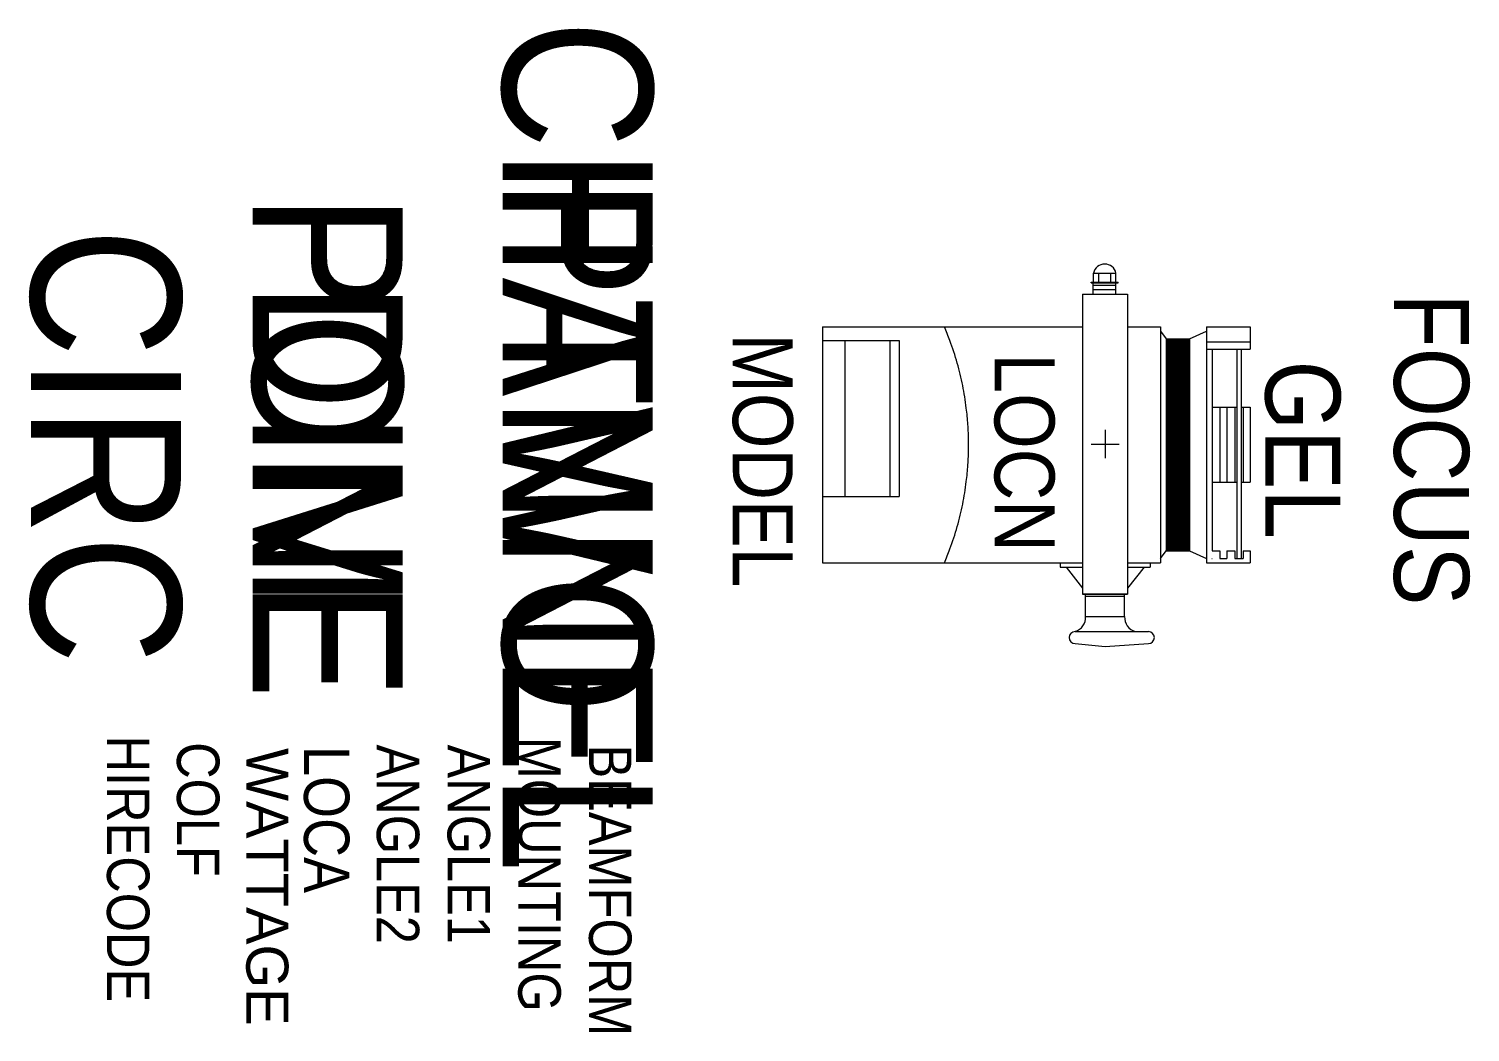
# Model space of a CAD drawing. Extents: x -2191 to -1230, y -2543 to -1874.
import ezdxf
from ezdxf.enums import TextEntityAlignment as Align

# ---------------------------------------------------------------- set-up
doc = ezdxf.new("R2010")
doc.units = 0
doc.header["$MEASUREMENT"] = 0
doc.layers.get('0').update_dxf_attribs({"linetype": 'CONTINUOUS'})
for name, color, linetype in [('CHANNEL', 3, 'CONTINUOUS'), ('CIRC', 6, 'CONTINUOUS'), ('DIMMER', 4, 'CONTINUOUS'), ('FOCUS', 2, 'CONTINUOUS'), ('GEL', 1, 'CONTINUOUS'), ('LANTERNS', 4, 'CONTINUOUS'), ('LOCATION', 7, 'CONTINUOUS'), ('MODEL', 6, 'CONTINUOUS'), ('PATCH', 5, 'CONTINUOUS'), ('PATCH2', 5, 'CONTINUOUS')]:
    doc.layers.add(name, color=color, linetype=linetype)

msp = doc.modelspace()

# ---------------------------------------------------------------- linework, layer by layer
for p, q in [((-1480.71, -2042.97), (-1480.71, -2036.97)), ((-1480.71, -2036.97), (-1465.71, -2036.97)), ((-1477.21, -2042.97), (-1477.21, -2036.97)), ((-1469.21, -2042.97), (-1469.21, -2036.97)), ((-1465.71, -2042.97), (-1465.71, -2036.97)), ((-1482.21, -2042.97), (-1464.21, -2042.97)), ((-1482.21, -2043.4), (-1482.21, -2042.97)), ((-1482.21, -2043.4), (-1464.21, -2043.4)), ((-1480.83, -2050.93), (-1480.83, -2043.4)), ((-1480.83, -2044.9), (-1465.83, -2044.9)), ((-1465.83, -2050.93), (-1465.83, -2043.4)), ((-1464.21, -2043.4), (-1464.21, -2042.97)), ((-1487.93, -2050.96), (-1487.93, -2251.06)), ((-1487.93, -2050.96), (-1457.93, -2050.96)), ((-1480.83, -2047.9), (-1465.83, -2047.9)), ((-1457.93, -2050.96), (-1457.93, -2251.06)), ((-1661.43, -2072.71), (-1661.43, -2230.21)), ((-1661.43, -2072.71), (-1487.93, -2072.71)), ((-1457.93, -2072.71), (-1436.08, -2072.71)), ((-1436.08, -2072.71), (-1436.08, -2230.21)), ((-1436.08, -2075.71), (-1432.35, -2080.71)), ((-1416.68, -2080.71), (-1405.43, -2075.71)), ((-1405.43, -2072.71), (-1405.43, -2230.21)), ((-1405.43, -2072.71), (-1376.32, -2072.71)), ((-1376.32, -2072.71), (-1376.32, -2087.71)), ((-1661.43, -2081.96), (-1610.25, -2081.96)), ((-1646.43, -2081.96), (-1646.43, -2185.96)), ((-1616.43, -2081.96), (-1616.43, -2185.96)), ((-1610.25, -2081.96), (-1610.25, -2185.96)), ((-1432.35, -2080.71), (-1432.35, -2222.21)), ((-1432.35, -2080.71), (-1416.68, -2080.71)), ((-1421.43, -2080.71), (-1421.43, -2222.21)), ((-1416.68, -2080.71), (-1416.68, -2222.21)), ((-1405.43, -2082.71), (-1376.32, -2082.71)), ((-1405.43, -2087.71), (-1376.32, -2087.71)), ((-1401.68, -2087.71), (-1401.68, -2222.21)), ((-1385.23, -2087.71), (-1385.23, -2227.3)), ((-1382.23, -2087.71), (-1382.23, -2227.3)), ((-1401.68, -2126.46), (-1385.23, -2126.46)), ((-1396.47, -2126.46), (-1396.47, -2176.46)), ((-1391.71, -2126.46), (-1391.71, -2176.46)), ((-1386.35, -2126.46), (-1386.35, -2176.46)), ((-1382.23, -2126.46), (-1376.32, -2126.46)), ((-1381, -2126.46), (-1381, -2176.46)), ((-1376.32, -2126.46), (-1376.32, -2176.46)), ((-1472.93, -2141.55), (-1472.93, -2160.37)), ((-1482.35, -2150.96), (-1463.52, -2150.96)), ((-1401.68, -2176.46), (-1385.23, -2176.46)), ((-1382.23, -2176.46), (-1376.32, -2176.46)), ((-1661.43, -2185.96), (-1610.25, -2185.96)), ((-1436.08, -2227.21), (-1432.35, -2222.21)), ((-1432.35, -2222.21), (-1416.68, -2222.21)), ((-1416.68, -2222.21), (-1405.43, -2227.21)), ((-1401.8, -2227.3), (-1401.68, -2227.3)), ((-1401.68, -2222.21), (-1396.47, -2222.21)), ((-1396.47, -2222.21), (-1396.47, -2227.3)), ((-1396.47, -2227.3), (-1391.71, -2227.3)), ((-1391.71, -2222.21), (-1391.71, -2227.3)), ((-1391.71, -2222.21), (-1386.35, -2222.21)), ((-1386.35, -2222.21), (-1386.35, -2227.3)), ((-1386.35, -2227.3), (-1381, -2227.3)), ((-1381, -2222.21), (-1376.32, -2222.21)), ((-1381, -2222.21), (-1381, -2227.3)), ((-1376.32, -2222.21), (-1376.32, -2230.21)), ((-1661.43, -2230.21), (-1487.93, -2230.21)), ((-1502.93, -2230.21), (-1502.93, -2233.11)), ((-1502.93, -2233.11), (-1487.93, -2233.11)), ((-1498.93, -2233.11), (-1487.93, -2247.03)), ((-1457.93, -2230.21), (-1436.08, -2230.21)), ((-1457.93, -2233.11), (-1442.93, -2233.11)), ((-1446.93, -2233.11), (-1457.93, -2247.03)), ((-1442.93, -2230.21), (-1442.93, -2233.11)), ((-1405.43, -2230.21), (-1376.32, -2230.21)), ((-1487.93, -2251.06), (-1457.93, -2251.06)), ((-1457.93, -2251.06), (-1487.93, -2251.06)), ((-1485.93, -2266.06), (-1485.93, -2251.06)), ((-1459.93, -2252.56), (-1485.93, -2252.56)), ((-1459.93, -2266.06), (-1459.93, -2251.06)), ((-1485.93, -2266.06), (-1459.93, -2266.06)), ((-1492.93, -2276.06), (-1444.13, -2276.06)), ((-1492.93, -2284.06), (-1472.93, -2286.06)), ((-1472.93, -2286.06), (-1444.13, -2284.06))]:
    msp.add_line(p, q)
at = {"const_width": 15}
msp.add_lwpolyline([(-1424.52, -2080.71), (-1424.52, -2222.21)], dxfattribs=at)
for centre, radius, start, end in [((-1473.21, -2038.59), 7.67, 12.17019, 167.82981), ((-1763.99, -2151.46), 200, 20.33431, 23.18785), ((-1763.99, -2151.46), 200, 15.81296, 20.33431), ((-1763.99, -2151.46), 200, 11.39071, 15.81296), ((-1763.99, -2151.46), 200, 7.03635, 11.39071), ((-1763.99, -2151.46), 200, 3.87038, 7.03635), ((-1763.99, -2151.46), 200, 0.71621, 3.87038), ((-1763.99, -2151.46), 200, 356.12962, 0.71621), ((-1763.99, -2151.46), 200, 352.96365, 356.12962), ((-1763.99, -2151.46), 200, 348.60929, 352.96365), ((-1763.99, -2151.46), 200, 344.18704, 348.60929), ((-1763.99, -2151.46), 200, 339.66569, 344.18704), ((-1763.99, -2151.46), 200, 336.81216, 339.66569), ((-1496.08, -2266.41), 10.15, 288.04731, 1.96865), ((-1449.96, -2266.53), 9.99, 177.31836, 252.66568), ((-1492.93, -2280.06), 4, 90, 270), ((-1444.13, -2280.06), 4, 270, 90)]:
    msp.add_arc(centre, radius, start, end)
msp.add_point((-1472.93, -2150.96))

# ---------------------------------------------------------------- texts
at = {"layer": 'CHANNEL', "width": 0.89}
msp.add_attdef('CHANNEL', text='', height=100, rotation=270, dxfattribs=at).set_placement((-1874.73, -2152.29), align=Align.CENTER)
at = {"layer": 'CIRC', "width": 0.89}
msp.add_attdef('CIRC', text='', height=100, rotation=270, dxfattribs=at).set_placement((-2189.18, -2152.29), align=Align.CENTER)
at = {"layer": 'DIMMER', "width": 0.89}
msp.add_attdef('DIM', text='', height=100, rotation=270, dxfattribs=at).set_placement((-2041.39, -2151.43), align=Align.CENTER)
at = {"layer": 'FOCUS', "color": 30, "width": 0.89}
msp.add_attdef('FOCUS', text='', height=50, rotation=270, dxfattribs=at).set_placement((-1280.28, -2154.47), align=Align.CENTER)
at = {"layer": 'GEL', "width": 0.89}
msp.add_attdef('GEL', text='', height=50, rotation=270, dxfattribs=at).set_placement((-1366.11, -2154.82), align=Align.CENTER)
at = {"layer": 'LANTERNS', "color": 0, "width": 0.89, "flags": 1}
for tag, p, s, height in [('HIRECODE', (-2138.5, -2345.46), '', 28.3), ('COLF', (-2091.84, -2349.82), '1', 28.3), ('ANGLE2', (-1958.58, -2351.41), '55.5', 28.305), ('ANGLE1', (-1911.41, -2351.41), '7.5', 28.305), ('MOUNTING', (-1864.23, -2346.22), 'STANDARD HOOK CLAMP', 28.3047), ('BEAMFORM', (-1817.06, -2351.41), 'C', 28.3), ('LOCA', (-2007.14, -2352.41), '', 30.26)]:
    msp.add_attdef(tag, p, s, height=height, rotation=270, dxfattribs=at)
at = {"layer": 'LANTERNS', "color": 0, "flags": 1}
msp.add_attdef('WATTAGE', (-2045.59, -2353.76), '500', height=28, rotation=270, dxfattribs=at)
at = {"layer": 'LOCATION', "width": 0.89}
msp.add_attdef('LOCN', text='', height=40, rotation=270, dxfattribs=at).set_placement((-1546.68, -2156.65), align=Align.CENTER)
at = {"layer": 'MODEL', "width": 0.89}
msp.add_attdef('MODEL', text='Qua PC', height=40, rotation=270, dxfattribs=at).set_placement((-1721.18, -2161.84), align=Align.CENTER)
at = {"layer": 'PATCH', "width": 0.89}
msp.add_attdef('PONE', text='', height=100, rotation=270, dxfattribs=at).set_placement((-2041.4, -2152.29), align=Align.CENTER)
at = {"layer": 'PATCH2', "width": 0.89}
msp.add_attdef('PTWO', text='', height=100, rotation=270, dxfattribs=at).set_placement((-1874.73, -2152.29), align=Align.CENTER)

doc.saveas('drawing.dxf')
